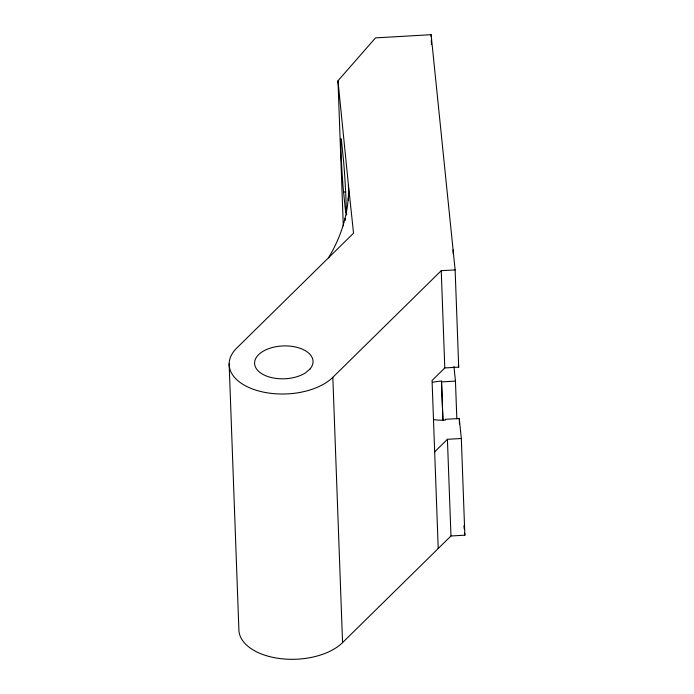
<?xml version="1.0" encoding="UTF-8"?>
<svg xmlns="http://www.w3.org/2000/svg" width="694" height="694" viewBox="0 0 694 694"><rect width="100%" height="100%" fill="white"/><g stroke="black" fill="none" stroke-linecap="round" stroke-linejoin="round"><path stroke-width="1.04" d="M328.479 257.83C341.726 236.038 349.603 210.586 348.423 184.951L337.978 80.799L375.523 37.884L431.113 34.7L455.134 269.888L458.699 367.143L444.802 367.941L432.058 380.477L438.218 548.52M348.735 193.574L348.423 184.951L353.541 233.175L236.793 348.015A55.702 31.308 -2.1 0 0 256.633 390.384A55.702 31.308 -2.1 0 0 332.834 377.319L441.237 270.677L455.134 269.888M434.678 451.837L447.422 439.302L461.319 438.504L464.859 535.187L450.97 535.985L342.558 642.618A55.702 31.308 -2.1 0 1 279.751 658.537A55.702 31.308 -2.1 0 1 238.866 629.137L229.141 363.838M343.573 192.021L345.187 207.836A29.243 0.885 86.7 0 0 345.976 200.046A29.243 0.885 86.7 0 0 343.417 159.499L341.795 143.675A29.243 0.885 86.7 0 0 341.014 151.474A29.243 0.885 86.7 0 0 343.573 192.021L345.733 191.9M432.553 382.281A34.813 19.571 -2.1 0 1 441.479 381.101L441.558 381.882L455.455 381.093L456.834 418.82M461.319 438.504L459.272 418.517L445.383 419.315L445.461 420.096A34.813 19.571 -2.1 0 1 433.464 419.601M458.378 363.986L458.699 367.143M453.937 366.293L455.455 381.093M463.896 525.722L464.217 528.88M464.65 533.087L464.859 535.187M348.518 191.639L348.718 197.035M453.095 249.901L453.243 253.926M459.272 418.517L459.471 423.913M441.237 270.677L444.802 367.941M447.422 439.302L450.97 535.985M431.113 34.7L431.191 36.869M431.312 40.113L431.468 44.442M441.558 381.882L442.98 420.694M441.479 381.101L442.902 419.922M348.241 198.337L348.319 200.497M346.514 211.731L346.627 214.967M345.074 218.41L345.152 220.571M337.978 80.799L343.296 225.897M332.834 377.319L342.558 642.618M309.923 369.095L305.629 372.756A29.243 16.439 -2.1 0 1 256.962 369.529A29.243 16.439 -2.1 0 1 284.687 345.898A29.243 16.439 -2.1 0 1 309.923 369.095"/></g></svg>
